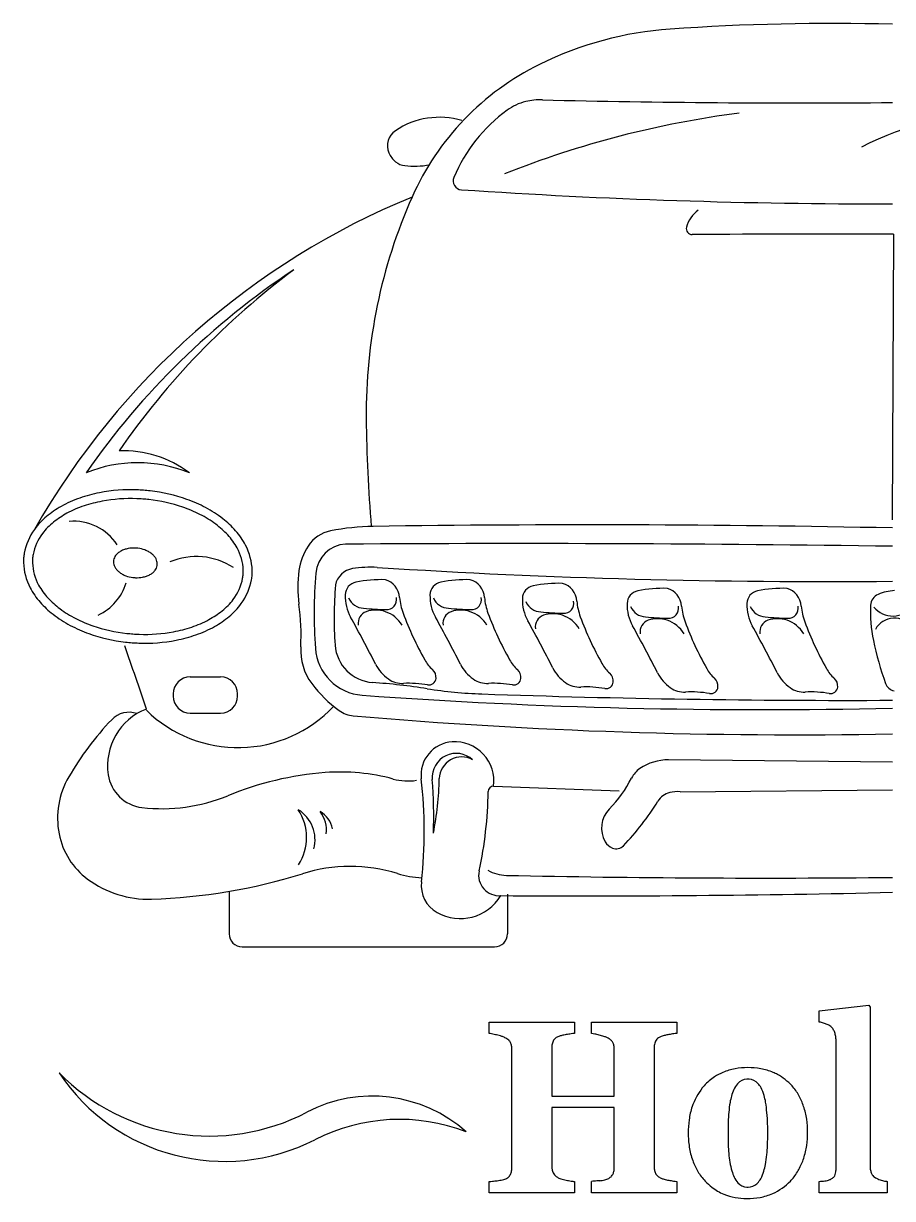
# Model space of a CAD drawing. Header units: metres. Extents: x -32 to 365, y -13 to 256.
# Drawn here: x -31.8 to 166.8, y -12.7 to 255.8 of the extents above; entities that cross this region are included whole.
import ezdxf

# ---------------------------------------------------------------- set-up
doc = ezdxf.new("R2010")
doc.units = ezdxf.units.M

msp = doc.modelspace()

# ---------------------------------------------------------------- linework, layer by layer
at = {"layer": 'Part1_Lay1', "color": 1}
for p, q in [((167.053551, 207.70941), (166.722038, 142.427474)), ((6.312243, 106.51664), (13.23632, 106.51664)), ((2.412243, 102.61664), (2.412243, 102.128836)), ((17.13632, 102.128836), (17.13632, 102.61664)), ((6.312243, 98.228836), (13.23632, 98.228836)), ((166.8325, 87.044304), (115.63026, 87.553779)), ((75.634368, 81.546484), (104.332612, 80.46959)), ((118.284825, 80.269902), (166.8325, 80.676223)), ((15.18525, 57.548751), (15.18525, 47.820761)), ((78.825203, 56.880269), (78.825203, 47.820761)), ((18.18525, 44.820761), (75.825203, 44.820761)), ((150.032062, 30.227626), (161.386749, 31.527626)), ((150.032062, 27.627626), (150.032062, 30.227626)), ((161.386749, 31.527626), (161.732062, 31.080751)), ((161.732062, 31.080751), (161.732062, -5.441124)), ((74.632062, 25.027626), (74.632062, 27.627626)), ((74.632062, 27.627626), (94.132062, 27.627626)), ((94.132062, 27.627626), (94.132062, 25.027626)), ((98.032062, 25.027626), (98.032062, 27.627626)), ((98.032062, 27.627626), (117.532062, 27.627626)), ((117.532062, 27.627626), (117.532062, 25.027626)), ((88.932062, 21.737001), (88.932062, 10.727626)), ((112.332062, 21.635438), (112.332062, -5.258312)), ((153.932062, -5.887999), (153.932062, 23.422938)), ((79.832062, -5.502062), (79.832062, 21.371376)), ((103.232062, 10.727626), (103.232062, 21.472938)), ((88.932062, 10.727626), (103.232062, 10.727626)), ((103.232062, 8.127626), (88.932062, 8.127626)), ((88.932062, 8.127626), (88.932062, -5.136437)), ((103.232062, -5.441124), (103.232062, 8.127626)), ((74.632062, -11.372374), (74.632062, -8.772374)), ((94.132062, -8.772374), (94.132062, -11.372374)), ((98.032062, -11.372374), (98.032062, -8.772374)), ((117.532062, -8.772374), (117.532062, -11.372374)), ((150.032062, -11.372374), (150.032062, -8.772374)), ((165.632062, -8.772374), (165.632062, -11.372374)), ((94.132062, -11.372374), (74.632062, -11.372374)), ((117.532062, -11.372374), (98.032062, -11.372374)), ((165.632062, -11.372374), (150.032062, -11.372374))]:
    msp.add_line(p, q, dxfattribs=at)
for centre, radius, start, end in [((152.911103, -275.631822), 531.441283, 88.498934, 93.983881), ((121.552512, 174.637242), 80.081569, 93.983881, 116.234983), ((113.467396, 191.043072), 61.791671, 116.234983, 156.020431), ((85.92492, 226.084523), 12.245361, 103.87016, 126.090532), ((86.271418, 224.681255), 13.690775, 87.841867, 103.87016), ((145.586462, 2712.883812), 2475.219991, 268.638796, 270.491804), ((63.225816, 216.380343), 17.991491, 73.279255, 123.906779), ((100.213411, 206.483307), 36.501672, 126.090532, 157.222631), ((160.30722, 14.74381), 222.426577, 97.3612, 111.689633), ((189.82315, 169.717704), 65.210179, 87.87388, 117.456246), ((55.494737, 227.882462), 4.132618, 123.906779, 203.396879), ((56.523264, 228.327479), 5.253291, 203.396879, 231.55548), ((55.869154, 227.503514), 4.201256, 231.55548, 262.942567), ((57.527634, 240.899724), 17.699737, 262.942567, 281.197495), ((68.416717, 219.83463), 2.015624, 157.222631, 266.16), ((164.514586, 1651.496035), 1436.898887, 266.159854, 270.092426), ((124.159486, 52.806213), 176.613446, 112.346814, 150.332704), ((168.081825, 166.759157), 121.5616, 156.024163, 180.581558), ((126.452091, 207.430193), 6.972034, 125.208049, 164.807911), ((121.00592, 208.909078), 1.328642, 164.807911, 270.329274), ((165.919138, -7606.202345), 7813.911837, 89.991682, 90.329274), ((126.752687, 52.980426), 175.621406, 123.432888, 145.226174), ((135.69518, 57.493797), 177.061572, 126.654161, 145.355347), ((380.871276, 168.919066), 334.362012, 180.581558, 184.809519), ((-9.01132, 132.994376), 25.174629, 53.105824, 92.187516), ((-5.72135, 124.145562), 31.301029, 67.806849, 112.113649), ((-8.020458, 115.852226), 33.356032, 101.128159, 109.148894), ((-7.370914, 112.550063), 36.721472, 87.677193, 101.128159), ((-7.661119, 105.395616), 43.881802, 85.691074, 87.677193), ((-7.661119, 105.395616), 43.881802, 83.704955, 85.691074), ((-6.876001, 112.512773), 36.721472, 70.253989, 83.704955), ((-12.153341, 125.79799), 22.547431, 119.381142, 129.643006), ((-10.380885, 122.649965), 26.160139, 109.148894, 119.381142), ((-10.294133, 122.427329), 24.398555, 108.358305, 118.403183), ((-7.990076, 115.484209), 31.71399, 100.634515, 108.358305), ((-7.362337, 112.141059), 35.115565, 87.679919, 100.634515), ((-7.660957, 104.770497), 42.492173, 85.79092, 87.679919), ((-7.660957, 104.770497), 42.492173, 83.901921, 85.79092), ((-6.877334, 112.105366), 35.115565, 70.947325, 83.901921), ((-5.766934, 115.320597), 31.71399, 63.223535, 70.947325), ((-5.738983, 115.680323), 33.356032, 62.233254, 70.253989), ((-2.386609, 122.047619), 26.160139, 52.001006, 62.233254), ((-16.12616, 130.59297), 16.320464, 129.643006, 143.837549), ((-12.013173, 125.606204), 20.784646, 118.403183, 128.46062), ((-2.471251, 121.851606), 24.398555, 53.178657, 63.223535), ((-0.162453, 124.894512), 22.547431, 41.739141, 52.001006), ((-18.50674, 132.332897), 13.371818, 143.837549, 169.539673), ((-15.90699, 130.508315), 14.524253, 128.46062, 142.872611), ((-20.438538, 130.03042), 12.063535, 33.68988, 94.497105), ((-0.305356, 124.74457), 20.784646, 43.12122, 53.178657), ((4.484007, 129.040055), 16.320464, 27.544599, 41.739141), ((39.933336, 132.033019), 7.993419, 101.108658, 146.983216), ((48.882073, 86.457379), 54.439289, 90.839, 101.108658), ((97.405385, -3227.097685), 3368.349662, 88.818958, 90.838979), ((-18.2518, 132.283443), 11.583298, 142.872611, 169.232217), ((4.264162, 129.023825), 14.524253, 28.709229, 43.12122), ((80.061375, -5933.060755), 6070.032239, 89.180929, 90.359089), ((-21.949818, 132.968568), 9.870553, 169.539673, 175.691074), ((-21.549484, 132.910589), 8.226509, 169.232217, 175.79092), ((-8.670757, 132.699654), 2.594249, 143.488121, 169.064644), ((-8.223592, 132.368624), 3.150608, 129.337115, 143.488121), ((-7.479873, 131.461178), 4.323886, 119.038282, 129.337115), ((-7.149203, 130.865575), 5.005123, 108.771822, 119.038282), ((-6.713854, 129.58468), 6.357979, 100.693987, 108.771822), ((-6.596319, 128.962279), 6.991382, 87.147317, 100.693987), ((-6.663139, 127.621317), 8.334006, 85.142116, 87.147317), ((-6.663139, 127.621317), 8.334006, 83.136916, 85.142116), ((-6.502699, 128.954323), 6.991382, 69.590246, 83.136916), ((-6.281811, 129.547961), 6.357979, 61.51241, 69.590246), ((-5.636542, 130.737014), 5.005123, 51.24595, 61.51241), ((-5.210101, 131.268269), 4.323886, 40.947118, 51.24595), ((6.843581, 130.436555), 11.583298, 2.349623, 28.709229), ((7.098427, 130.403624), 13.371818, 1.842475, 27.544599), ((44.81252, 128.862407), 13.812286, 146.983216, 171.904693), ((42.230016, 129.611945), 7.245607, 93.196025, 175.261158), ((42.043491, 132.952349), 3.9, 90.359088, 93.196024), ((-21.949818, 132.968568), 9.870553, 175.691074, 181.842475), ((-18.450363, 133.08114), 13.371818, 181.842475, 207.544599), ((-21.549484, 132.910589), 8.226509, 175.79092, 182.349623), ((-18.195518, 133.048207), 11.583298, 182.349623, 208.709229), ((-9.324207, 132.825906), 1.928714, 175.142116, 181.219588), ((-8.658823, 132.840072), 2.594249, 181.219588, 206.796111), ((-9.324207, 132.825906), 1.928714, 169.064644, 175.142116), ((-8.162206, 133.090888), 3.150608, 206.796111, 220.947118), ((-4.323908, 132.037192), 3.150608, 26.796111, 40.947118), ((-3.815357, 132.428426), 2.594249, 323.488121, 349.064644), ((-3.827291, 132.288008), 2.594249, 1.219588, 26.796111), ((-3.161907, 132.302174), 1.928714, 349.064644, 355.142116), ((-3.161907, 132.302174), 1.928714, 355.142116, 361.219588), ((7.707672, 118.338709), 15.664568, 57.123893, 112.77565), ((47.43473, 106.022476), 25.553095, 86.371, 99.140093), ((-7.276013, 133.85981), 4.323886, 220.947118, 231.24595), ((-6.849573, 134.391066), 5.005123, 231.24595, 241.51241), ((-6.204304, 135.580118), 6.357979, 241.51241, 249.590246), ((-5.983417, 136.173757), 6.991382, 249.590246, 263.136916), ((-5.822976, 137.506763), 8.334006, 263.136916, 265.142116), ((-5.822976, 137.506763), 8.334006, 265.142116, 267.147317), ((-5.889796, 136.165801), 6.991382, 267.147317, 280.693987), ((-5.77226, 135.5434), 6.357979, 280.693987, 288.771822), ((-5.336911, 134.262505), 5.005123, 288.771822, 299.038282), ((-5.006242, 133.666902), 4.323886, 299.038282, 309.337115), ((-4.262523, 132.759455), 3.150608, 309.337115, 323.488121), ((6.899864, 131.201319), 11.583298, 322.872611, 349.232217), ((10.197548, 130.574175), 8.226509, 349.232217, 355.79092), ((10.197548, 130.574175), 8.226509, 355.79092, 362.349623), ((10.597882, 130.516195), 9.870553, 349.539673, 355.691074), ((10.597882, 130.516195), 9.870553, 355.691074, 361.842475), ((58.113702, 126.97048), 27.247346, 171.904693, 188.095307), ((146.394393, 120.976979), 111.76728, 175.261158, 184.076413), ((44.127757, 126.576493), 4.734744, 99.140093, 168.396433), ((150.992313, 1738.745444), 1610.450468, 266.370794, 270.563563), ((-15.835942, 134.444709), 16.320464, 207.544599, 221.739141), ((-15.616098, 134.460938), 14.524253, 208.709229, 223.12122), ((-19.710871, 131.399346), 11.834124, 294.767785, 343.161525), ((7.154805, 131.151866), 13.371818, 323.837549, 349.539673), ((128.59795, 120.14199), 89.413824, 175.261158, 184.076413), ((44.764654, 125.155207), 3.061002, 101.101807, 178.425473), ((50.071434, 98.110838), 30.621114, 88.425475, 101.101807), ((49.604192, 124.333309), 4.578098, 4.316087, 73.390665), ((64.163254, 125.155207), 3.061002, 101.101807, 178.425473), ((69.470034, 98.110838), 30.621114, 88.425475, 101.101807), ((69.002792, 124.333309), 4.578098, 4.316087, 73.390665), ((85.274425, 124.318996), 3.061002, 101.101807, 178.425473), ((90.581206, 97.274627), 30.621114, 88.425475, 101.101807), ((90.113963, 123.497098), 4.578098, 4.316087, 73.390665), ((114.526224, 96.134418), 30.621114, 88.425475, 101.101807), ((114.058982, 122.356889), 4.578098, 4.316087, 73.390665), ((141.891224, 96.134418), 30.621114, 88.425475, 101.101807), ((141.423982, 122.356889), 4.578098, 4.316087, 73.390665), ((167.863999, 115.050267), 11.189628, 92.968104, 112.781899), ((-11.189482, 138.590252), 22.547431, 221.739141, 232.001006), ((-11.04658, 138.740194), 20.784646, 223.12122, 233.178657), ((4.555054, 132.976447), 14.524253, 308.46062, 322.872611), ((51.551234, 124.96866), 9.850145, 178.425473, 209.047065), ((46.207222, 126.271256), 4.099809, 204.775137, 266.099817), ((51.173204, 124.172309), 2.300478, -92.932993, 11.468776), ((67.309273, 125.66956), 13.177337, 184.316087, 200.362089), ((70.949834, 124.96866), 9.850145, 178.425473, 209.047065), ((65.605822, 126.271256), 4.099809, 204.775137, 266.099817), ((70.571804, 124.172309), 2.300478, -92.932993, 11.468776), ((86.707873, 125.66956), 13.177337, 184.316087, 200.362089), ((92.061005, 124.132449), 9.850145, 178.425473, 209.047065), ((86.716994, 125.435045), 4.099809, 204.775137, 266.099817), ((91.682976, 123.336098), 2.300478, -92.932993, 11.468776), ((107.819045, 124.833349), 13.177337, 184.316087, 200.362089), ((109.219444, 123.178787), 3.061002, 101.101807, 178.425473), ((136.584444, 123.178787), 3.061002, 101.101807, 178.425473), ((164.616996, 122.781417), 2.804302, 112.781899, 177.569122), ((-8.965327, 141.437144), 26.160139, 232.001006, 242.233254), ((-8.880685, 141.633156), 24.398555, 233.178657, 243.223535), ((0.661237, 137.878559), 20.784646, 298.403183, 308.46062), ((4.774224, 132.891793), 16.320464, 309.643006, 323.837549), ((-18.091093, 116.131299), 49.724458, -3.187244, 8.095307), ((47.457085, 118.784317), 2.786431, 109.203622, 188.868863), ((66.624525, 425.748926), 304.272661, 266.099817, 267.067007), ((48.721053, 115.155434), 6.629139, 70.792, 109.203622), ((48.482126, 114.468425), 7.356803, 31.887904, 70.792483), ((125.358697, 147.214236), 75.095901, 200.362089, 209.341085), ((66.855685, 118.784317), 2.786431, 109.203622, 188.868863), ((86.023125, 425.748926), 304.272661, 266.099817, 267.067007), ((68.119653, 115.155434), 6.629139, 70.792, 109.203622), ((67.880726, 114.468425), 7.356803, 31.887904, 70.792483), ((144.757297, 147.214236), 75.095901, 200.362089, 209.341085), ((107.134296, 424.912715), 304.272661, 266.099817, 267.067007), ((89.230824, 114.319222), 6.629139, 70.792, 109.203622), ((116.006024, 122.99224), 9.850145, 178.425473, 209.047065), ((110.662012, 124.294836), 4.099809, 204.775137, 266.099817), ((115.627994, 122.195889), 2.300478, -92.932993, 11.468776), ((131.764063, 123.69314), 13.177337, 184.316087, 200.362089), ((143.371024, 122.99224), 9.850145, 178.425473, 209.047065), ((138.027012, 124.294836), 4.099809, 204.775137, 266.099817), ((142.992994, 122.195889), 2.300478, -92.932993, 11.468776), ((159.129063, 123.69314), 13.177337, 184.316087, 200.362089), ((194.86762, 121.497209), 33.082173, 177.569122, 191.57872), ((166.934399, 126.129363), 5.7071, -139.97661, -38.097662), ((-5.612953, 147.80444), 33.356032, 242.233254, 250.253989), ((-5.585003, 148.164165), 31.71399, 243.223535, 250.947325), ((-4.474602, 151.379398), 35.115565, 250.947325, 263.901921), ((-1.057802, 141.057433), 24.398555, 288.358305, 298.403183), ((0.801406, 137.686774), 22.547431, 299.381142, 309.643006), ((-243.438333, -38.863643), 327.581135, 26.911886, 29.047065), ((-224.039733, -38.863643), 327.581135, 26.911886, 29.047065), ((-202.928562, -39.699854), 327.581135, 26.911886, 29.047065), ((87.966856, 117.948106), 2.786431, 109.203622, 188.868863), ((88.991897, 113.632214), 7.356803, 31.887904, 70.792483), ((165.868468, 146.378024), 75.095901, 200.362089, 209.341085), ((-178.983544, -40.840063), 327.581135, 26.911886, 29.047065), ((111.911875, 116.807897), 2.786431, 109.203622, 188.868863), ((131.079314, 423.772506), 304.272661, 266.099817, 267.067007), ((113.175843, 113.179014), 6.629139, 70.792, 109.203622), ((112.936916, 112.492005), 7.356803, 31.887904, 70.792483), ((189.813486, 145.237816), 75.095901, 200.362089, 209.341085), ((-151.618544, -40.840063), 327.581135, 26.911886, 29.047065), ((139.276875, 116.807897), 2.786431, 109.203622, 188.868863), ((158.444314, 423.772506), 304.272661, 266.099817, 267.067007), ((140.540843, 113.179014), 6.629139, 70.792, 109.203622), ((140.301916, 112.492005), 7.356803, 31.887904, 70.792483), ((217.178486, 145.237816), 75.095901, 200.362089, 209.341085), ((167.247703, 115.013175), 4.925926, 33.776653, 151.290465), ((-4.475935, 150.97199), 36.721472, 250.253989, 263.704955), ((-3.69098, 158.714266), 42.492173, 263.901921, 265.79092), ((-3.69098, 158.714266), 42.492173, 265.79092, 267.679919), ((-3.989599, 151.343704), 35.115565, 267.679919, 280.634515), ((-3.361861, 148.000554), 31.71399, 280.634515, 288.358305), ((-3.331478, 147.632538), 33.356032, 281.128159, 289.148894), ((-0.971051, 140.834799), 26.160139, 289.148894, 299.381142), ((-1527.881102, -412.640993), 1607.789899, 18.561901, 19.105604), ((-3.690817, 158.089147), 43.881802, 263.704955, 265.691074), ((-3.690817, 158.089147), 43.881802, 265.691074, 267.677193), ((-3.981021, 150.934701), 36.721472, 267.677193, 281.128159), ((44.383833, 112.652361), 12.847256, 176.812756, 216.585733), ((46.431319, 113.852899), 11.550671, 184.076413, 265.849632), ((48.627491, 114.442726), 9.240537, 184.076413, 265.849632), ((230.997171, 128.899557), 69.962238, 191.57872, 199.982787), ((67.637868, 114.768371), 8.880886, 209.341085, 227.978534), ((87.036468, 114.768371), 8.880886, 209.341085, 227.978534), ((56.881238, 113.575517), 9.211891, 206.911886, 234.916883), ((60.07897, 106.379687), 2.411012, 354.522479, 407.978534), ((76.279838, 113.575517), 9.211891, 206.911886, 234.916883), ((79.47757, 106.379687), 2.411012, 354.522479, 407.978534), ((97.391009, 112.739306), 9.211891, 206.911886, 234.916883), ((108.147639, 113.932159), 8.880886, 209.341085, 227.978534), ((121.336027, 111.599097), 9.211891, 206.911886, 234.916883), ((132.092658, 112.791951), 8.880886, 209.341085, 227.978534), ((148.701027, 111.599097), 9.211891, 206.911886, 234.916883), ((159.457658, 112.791951), 8.880886, 209.341085, 227.978534), ((6.312243, 102.61664), 3.9, 90, 180), ((13.23632, 102.61664), 3.9, 0, 90), ((57.063197, 122.06399), 28.637919, 216.585733, 234.261129), ((36.789765, -48.706084), 154.337387, 81.171411, 85.85), ((54.803535, 110.617392), 5.597012, 234.916883, 272.704706), ((56.270387, 79.567063), 25.487946, 80.288231, 92.704706), ((60.846623, 106.306074), 1.639838, 260.288231, 354.522479), ((74.202135, 110.617392), 5.597012, 234.916883, 272.704706), ((75.668987, 79.567063), 25.487946, 80.288231, 92.704706), ((80.245223, 106.306074), 1.639838, 260.288231, 354.522479), ((95.313306, 109.781181), 5.597012, 234.916883, 272.704706), ((101.356394, 105.469863), 1.639838, 260.288231, 354.522479), ((100.588741, 105.543476), 2.411012, 354.522479, 407.978534), ((124.53376, 104.403267), 2.411012, 354.522479, 407.978534), ((151.89876, 104.403267), 2.411012, 354.522479, 407.978534), ((167.687427, 105.878232), 2.596778, 199.982787, 258.77369), ((6.312243, 102.128836), 3.9, 180, 270), ((13.23632, 102.128836), 3.9, 270, 360), ((136.700293, 1357.834667), 1258.803302, 265.849632, 271.371631), ((76.68693, 208.166081), 105.614711, 261.171411, 267.994544), ((156.783479, 2495.586342), 2394.436877, 267.994544, 270.240461), ((96.780158, 78.730852), 25.487946, 80.288231, 92.704706), ((119.258324, 108.640972), 5.597012, 234.916883, 272.704706), ((120.725176, 77.590643), 25.487946, 80.288231, 92.704706), ((125.301412, 104.329654), 1.639838, 260.288231, 354.522479), ((146.623324, 108.640972), 5.597012, 234.916883, 272.704706), ((148.090176, 77.590643), 25.487946, 80.288231, 92.704706), ((152.666412, 104.329654), 1.639838, 260.288231, 354.522479), ((17.235904, 120.362032), 30.005262, 225.739017, 316.697439), ((40.383492, 47.439823), 71.680897, 136.554574, 149.650018), ((1.302415, 86.196025), 13.910574, 111.199885, 188.39364), ((-7.701378, 92.983694), 5.451003, 70.334622, 136.554574), ((44.132616, 104.094919), 6.5, 234.261129, 265.071142), ((144.272845, 1265.307497), 1172.022507, 265.071142, 271.102925), ((66.638431, 84.11618), 7.574162, 93.743273, 186.645586), ((66.730741, 82.713503), 8.979783, -7.467323, 93.743), ((67.110602, 83.528491), 5.507317, 47.185237, 184.602057), ((68.331544, 83.137149), 5.098681, 60.354159, 178.553187), ((115.517202, 76.191446), 11.362895, 89.429912, 124.61114), ((-5.353562, 74.21995), 18.680394, 149.650018, 191.098032), ((-3.701235, 85.457718), 8.852748, 188.39364, 263.291408), ((42.779548, 11.351964), 73.510994, 94.406183, 112.326577), ((40.664422, 38.801761), 45.979828, 74.815194, 94.406183), ((-42.869458, 71.357384), 102.674487, -6.523956, 6.645586), ((-13.011577, 85.191634), 76.27038, 349.128487, 358.553187), ((81.723051, 96.363853), 28.574183, 315.47182, 333.01701), ((112.361241, 80.764371), 5.806662, 124.61114, 153.01701), ((56.044095, 95.467747), 12.736169, 254.815194, 278.825146), ((-43.214813, 74.647933), 105.174938, -2.093154, 4.602057), ((75.64814, 80.295646), 1.250914, 90.630819, 179.369183), ((-0.128237, 115.833886), 39.438331, 263.291408, 292.326577), ((-15.140989, 81.295259), 89.543718, 347.66467, 359.369183), ((61.026081, 110.406834), 61.370897, 316.186582, 328.225536), ((116.980611, 75.748071), 4.448092, 104.090839, 148.225536), ((117.737704, 72.731918), 7.557814, 85.848643, 104.090839), ((21.333837, 69.814983), 11.56347, 327.290608, 393.356795), ((26.724652, 69.285853), 8.10238, -14.926733, 58.215603), ((30.360415, 71.423394), 7.088161, 353.472527, 397.575694), ((33.270627, 70.800089), 5.638332, 9.773489, 61.301865), ((106.51315, 71.978712), 6.199141, 135.47182, 210.278148), ((-7.127999, 73.871883), 16.872142, 191.098032, 233.493921), ((104.15679, 70.602972), 3.470571, 210.278148, 247.349997), ((103.687047, 69.477257), 2.250779, 247.349997, 316.186582), ((42.863347, 26.591147), 36.613849, 72.818948, 107.368985), ((76.88557, 61.170772), 4.657569, 167.66467, 274.90475), ((78.750512, 70.13837), 8.973588, 240.51319, 268.786537), ((-3.267588, 79.087772), 23.361231, 233.493921, 271.711053), ((-6.404031, 184.102281), 128.422607, 271.711, 287.368985), ((60.20684, 82.684583), 22.099611, 252.818948, 267.449438), ((66.215189, 58.882555), 7.121148, 173.476044, 240.549285), ((137.204237, 2829.719552), 2769.173787, 268.786537, 270.613037), ((68.023296, 62.084797), 10.798594, 240.549285, 329.044241), ((96.37142, 3053.41881), 2996.949337, 269.63508, 271.347201), ((18.18525, 47.820761), 3, 180, 270), ((75.825203, 47.820761), 3, 270, 360), ((149.640755, 23.584124), 4.062392, 75.869577, 84.47246), ((148.619076, 19.525771), 8.247372, 69.519643, 75.869577), ((148.993916, 20.529374), 7.176053, 62.725131, 69.519643), ((151.141474, 24.694673), 2.48972, 49.635463, 62.725131), ((73.869759, 18.421004), 6.650456, 78.920455, 83.418055), ((68.52155, -8.890655), 34.480836, 76.89721, 78.920455), ((73.22668, 11.323979), 13.725843, 71.909746, 76.89721), ((75.674113, 18.816223), 5.843988, 64.093492, 71.909746), ((91.531017, 21.570342), 2.971436, 109.133643, 125.900722), ((93.088079, 16.222127), 8.539216, 102.596018, 107.241459), ((97.389575, -3.027945), 28.264026, 100.491477, 102.596018), ((96.783343, 0.245705), 24.934717, 97.860682, 100.491477), ((95.101054, 12.430723), 12.634116, 94.398705, 97.860682), ((96.943754, 16.04909), 9.044254, 78.492123, 83.088773), ((93.575976, -0.492429), 25.925123, 76.087505, 78.492123), ((96.134477, 9.836335), 15.284199, 71.921419, 76.087505), ((99.003937, 18.626584), 6.037454, 64.885165, 71.921419), ((114.943195, 21.574786), 2.958951, 109.885165, 123.279656), ((117.154011, 14.705528), 10.173875, 103.220277, 108.434949), ((118.316513, 9.757054), 15.257064, 99.743641, 103.220277), ((119.884961, 0.623148), 24.524656, 97.201791, 99.743641), ((118.66927, 10.243916), 14.827384, 94.398705, 97.201791), ((151.27718, 24.779305), 2.337851, 31.331175, 50.826342), ((149.838133, 23.903277), 4.02257, 20.03721, 31.331175), ((148.906178, 23.563388), 5.01457, 9.210533, 20.03721), ((148.040024, 23.422938), 5.892038, 360, 369.210533), ((76.357741, 20.333672), 4.180627, 49.151045, 63.434949), ((77.948925, 22.173895), 1.747875, 26.200115, 49.151045), ((77.018218, 21.715928), 2.785154, 9.519808, 26.200115), ((74.96362, 21.371376), 4.868442, 360, 369.519808), ((93.121964, 21.737001), 4.189902, 171.213812, 180), ((92.74382, 21.795447), 3.807268, 156.705437, 171.213812), ((90.745109, 22.656004), 1.63117, 125.900722, 156.705437), ((99.699147, 20.115112), 4.394583, 51.238327, 64.855214), ((101.347882, 22.168536), 1.761168, 28.412661, 51.238327), ((100.668841, 21.801186), 2.533206, 10.449211, 28.412661), ((98.888973, 21.472938), 4.343088, 360, 370.449211), ((116.784178, 21.635438), 4.452117, 171.411268, 180), ((116.216658, 21.721154), 3.878159, 156.614779, 171.411268), ((114.304341, 22.548101), 1.794702, 123.279656, 156.614779), ((133.182974, 4.162997), 13.020528, 113.198591, 122.578458), ((133.119972, 4.310003), 12.860591, 100.156633, 113.198591), ((133.761749, 0.727597), 16.500029, 90, 100.156633), ((133.761749, -0.476812), 17.704438, 80.387594, 90), ((134.686281, 4.982162), 12.167728, 66.382792, 80.387594), ((134.112819, 3.670633), 13.599149, 61.901849, 66.382792), ((14.133643, 41.250977), 45.447498, 213.681797, 297.004701), ((10.710938, 49.776637), 48.174284, 224.440226, 297.52113), ((132.393918, 5.397833), 11.555117, 122.578458, 138.43987), ((136.04562, 9.698888), 6.030753, 140.300927, 155.269248), ((133.692091, 11.652761), 2.971877, 93.103873, 140.300927), ((133.802374, 9.618981), 5.008645, 90, 93.103873), ((133.802374, 10.954447), 3.673179, 86.010954, 90), ((133.849615, 11.631876), 2.994105, 41.922545, 86.010954), ((132.362361, 10.296383), 4.99297, 27.649728, 41.922545), ((134.685209, 4.742708), 12.383841, 42.214834, 61.901849), ((134.503543, 3.769668), 14.214954, 139.170437, 159.113341), ((144.18128, 6.75493), 14.709372, 164.248826, 170.115029), ((139.698441, 8.016402), 10.052426, 155.269248, 164.232817), ((128.530234, 8.288759), 9.319141, 16.209025, 27.649728), ((125.832624, 7.445442), 12.145058, 8.927068, 16.476881), ((134.546361, 4.808715), 12.443137, 29.053478, 41.56013), ((132.463306, 3.651516), 14.82604, 18.563127, 29.053478), ((47.917867, -21.632899), 32.347002, 48.402989, 117.52113), ((135.838503, 3.272987), 15.639482, 161.17082, 172.45632), ((135.524851, 3.379941), 15.308095, 159.113341, 161.17082), ((154.038837, 5.037175), 24.715476, 170.115029, 175.349815), ((104.292077, 4.061855), 33.949733, 4.879274, 8.927068), ((130.618485, 3.031987), 16.772109, 8.299523, 18.563127), ((54.098081, -37.167743), 42.56757, 68.942761, 117.004701), ((179.932052, 2.931028), 50.694206, 175.349815, 177.849079), ((71.842231, 1.291747), 66.517601, 2.587492, 4.879274), ((126.700435, 2.460438), 20.731627, 0, 8.299523), ((143.508122, 2.257313), 23.37606, 172.45632, 180), ((188.135032, 2.622938), 58.90297, 177.849079, 180), ((99.051849, 2.521376), 39.280213, 360, 362.587492), ((141.205958, 2.257313), 21.073896, 180, 188.662679), ((229.024748, 2.622938), 99.792686, 180, 181.726001), ((71.427564, 2.521376), 66.904498, 357.345526, 360), ((126.692423, 2.460438), 20.739639, -8.334188, 0), ((135.915773, 1.451328), 15.722666, 188.662679, 200.282559), ((172.225526, 0.911378), 42.967683, 181.726001, 184.398705), ((148.589448, -0.906782), 19.261778, 184.398705, 190.411851), ((110.963374, 0.10143), 27.283128, 349.391856, 354.237367), ((100.204177, 1.18722), 38.096974, 354.237367, 357.345526), ((129.391705, 2.065011), 18.011547, 342.066533, 351.665812), ((93.264109, -5.136437), 4.332047, 180, 191.501075), ((117.473873, -5.258312), 5.141811, 180, 189.414498), ((136.065611, 1.506703), 15.882408, 200.282559, 210.223201), ((150.229958, -0.605341), 20.929753, 190.411851, 195.945396), ((123.390321, -2.226038), 14.640102, 343.369046, 349.391856), ((132.170658, 1.16564), 15.090683, 331.615844, 342.066533), ((77.220183, -5.578155), 2.849998, 290.695451, 307.579301), ((77.845584, -6.390862), 1.824514, 307.579301, 334.093492), ((76.636745, -5.803712), 3.168402, 334.093492, 349.802876), ((74.959763, -5.502062), 4.872299, 349.802876, 360), ((92.403117, -5.311624), 3.453413, 191.501075, 205.942295), ((91.351012, -5.823459), 2.283413, 205.942295, 232.458476), ((91.997797, -4.981816), 3.344871, 232.458476, 244.48613), ((91.959986, -4.939574), 3.367114, 245.376435, 254.233307), ((100.134231, -4.898877), 3.657738, 293.051301, 306.613883), ((101.16211, -6.282217), 1.934321, 306.613883, 332.417971), ((100.524195, -5.948978), 2.654031, 332.417971, 347.897932), ((98.155684, -5.441124), 5.076378, 347.897932, 360), ((115.310784, -5.616971), 2.949189, 189.414498, 205.866357), ((114.348864, -6.083356), 1.880169, 205.866357, 232.365668), ((115.608062, -4.45028), 3.942332, 232.365668, 244.916406), ((115.754565, -3.965685), 4.443929, 245.854458, 255.120898), ((132.691224, -0.459067), 11.977189, 210.223201, 223.417646), ((139.162144, -3.798016), 9.410735, 195.767183, 205.145815), ((135.328004, -5.597799), 5.17519, 205.145815, 222.244575), ((128.512447, -3.814502), 9.277785, 332.192534, 343.715078), ((134.670696, -0.185232), 12.24902, 318.731397, 331.615844), ((151.534294, -5.754204), 2.781234, 290.095231, 305.372792), ((152.249494, -6.761601), 1.545775, 305.372792, 333.047821), ((151.534663, -6.398127), 2.347707, 333.047821, 348.872746), ((148.941049, -5.887999), 4.991013, 348.872746, 360), ((166.506343, -5.441124), 4.774282, 180, 192.21009), ((164.146438, -5.951789), 2.359756, 192.21009, 208.739795), ((163.907922, -6.082588), 2.08773, 208.739795, 233.359789), ((164.367127, -5.465174), 2.857191, 233.359789, 245.323137), ((74.276046, 2.264126), 11.042241, 271.84761, 275.681657), ((71.186123, 33.321758), 42.253202, 275.681657, 277.184267), ((74.497662, 7.050219), 15.773775, 277.184267, 281.748584), ((76.975626, -4.864528), 3.60408, 281.748584, 290.323137), ((95.674771, 8.217387), 17.038444, 254.233307, 258.310631), ((97.665546, 17.839464), 26.864305, 258.310631, 260.786073), ((94.95961, 1.158209), 9.965004, 260.786073, 265.236358), ((112.944152, -162.863976), 154.811473, 95.320291, 95.52754), ((153.741822, -600.962551), 594.805577, 95.194429, 95.320291), ((98.820768, 3.169042), 11.817291, 275.194429, 281.014249), ((100.714578, -6.560844), 1.904815, 281.014249, 296.565051), ((118.332266, 5.73627), 14.482478, 255.120898, 259.380345), ((121.101804, 20.507134), 29.510744, 259.380345, 261.581338), ((118.516115, 3.036263), 11.849568, 261.581338, 265.236358), ((133.580188, 0.310561), 13.151977, 223.191261, 232.346548), ((132.812962, -0.683782), 11.896049, 232.346548, 247.534802), ((133.740797, -7.039241), 3.031132, 222.244575, 266.278423), ((133.802374, -6.092566), 3.979808, 266.278423, 270), ((133.802374, -7.032637), 3.039737, 270, 311.317928), ((133.676482, -6.889428), 3.230414, 311.317928, 315.636594), ((132.896707, -6.126791), 4.321131, 315.636594, 332.192534), ((134.379544, -0.037507), 12.565483, 293.794835, 316.570203), ((134.324546, 0.014556), 12.641215, 316.570203, 319.085617), ((144.428509, 54.734552), 63.753662, 275.042451, 275.64325), ((145.29333, 45.982464), 54.95895, 275.64325, 276.340192), ((150.798051, -3.560024), 5.111582, 276.340192, 282.862586), ((151.174799, -5.209943), 3.419197, 282.862586, 292.619865), ((167.728482, 1.806067), 10.867781, 245.224859, 248.338475), ((167.99414, 2.474945), 11.587484, 248.338475, 251.25866), ((165.741898, -4.163242), 4.577625, 251.25866, 258.225873), ((166.456338, -0.735682), 8.078852, 258.225873, 264.143986), ((133.069022, -0.064537), 12.566147, 247.534802, 259.846684), ((133.538312, 2.555917), 15.228291, 259.846684, 270), ((133.538312, 4.883009), 17.555383, 270, 279.888242), ((134.406823, -0.099371), 12.497872, 279.888242, 293.794835)]:
    msp.add_arc(centre, radius, start, end, dxfattribs=at)

doc.saveas('drawing.dxf')
